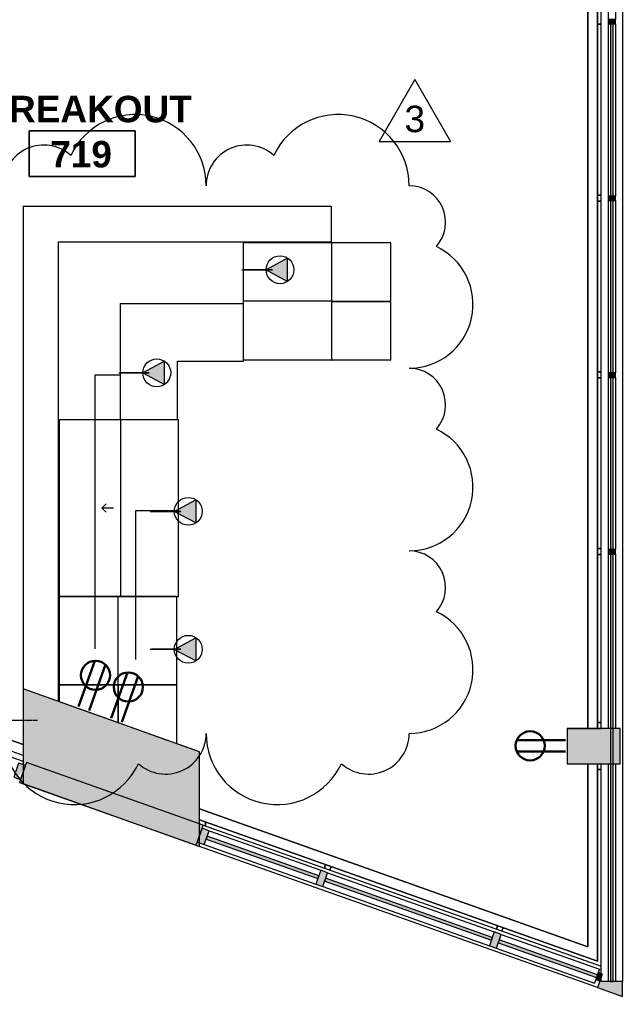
# Model space of a CAD drawing. Header units: inches. Extents: x -2349 to 1043, y -456 to 2193.
# Drawn here: x 800.8 to 1005.7, y -456 to -124.3 of the extents above; entities that cross this region are included whole.
import ezdxf

# ---------------------------------------------------------------- set-up
doc = ezdxf.new("R2010")
doc.units = ezdxf.units.IN
doc.header["$MEASUREMENT"] = 0
for name, pattern in [('Dash', [0.25, 0.125, -0.125]), ('Grid Line 1_2_', [0.875, 0.5, -0.125, 0.125, -0.125]), ('Hidden 1_8_', [0.1875, 0.125, -0.0625])]:
    doc.linetypes.add(name, pattern=pattern)
for name, color, linetype, lineweight in [('5033_00_7th-9th Floors_Updated_dwg', 8, 'Continuous', 9), ('A-ANNO-NOTE', 131, 'Continuous', 30), ('A-AREA-IDEN', 2, 'Continuous', 9), ('A-COLS', 52, 'Continuous', 13), ('A-DETL-HDLN', 90, 'Dash', 9), ('A-GLAZ-CURT', 52, 'Continuous', 13), ('A-GLAZ-CWMG', 51, 'Continuous', 13), ('A-Glaz-Exst', 7, 'Continuous', 9), ('A-Shell', 7, 'Continuous', 9), ('A-WALL-PATT', 111, 'Continuous', 13), ('COLUMN', 7, 'Continuous', 9), ('G-ANNO-REVC', 71, 'Continuous', 9), ('G-ANNO-REVC-IDEN', 71, 'Continuous', 9), ('I-FURN', 30, 'Continuous', 9), ('I-WALL', 2, 'Continuous', 13), ('Q-CASE', 31, 'Continuous', 9), ('S-GRID', 1, 'Continuous', 9)]:
    doc.layers.add(name, color=color, linetype=linetype, lineweight=lineweight)
doc.styles.add('Arial', font='arial.ttf', dxfattribs={"height": 9})
doc.styles.add('Swis721 Lt BT_B', font='', dxfattribs={"height": 9})
doc.styles.get('Swis721 Lt BT_B').set_extended_font_data('Swis721 Lt BT', bold=True)

# ---------------------------------------------------------------- blocks, each defined once
blk = doc.blocks.new('5033_00_7th-9th Floors_Updated_dwg_column casing-V26-7TH FLOOR POWER _ SIGNAL')
at = {"layer": 'COLUMN'}
for p, q in [((-1416.19, -226.17), (-1445.08, -215.87)), ((-1397.06, -232.99), (-1404.77, -230.24))]:
    blk.add_line(p, q, dxfattribs=at)
blk = doc.blocks.new('5033_00_7th-9th Floors_Updated_dwg-8585573-7TH FLOOR POWER _ SIGNAL')
at = {"layer": 'COLUMN'}
blk.add_hatch(color=256, dxfattribs=at).paths.add_polyline_path([(862, -553), (862, -552.99), (862, -552.99)], flags=0)
at = {"layer": 'A-Glaz-Exst'}
for p, q in [((997.2, -545), (997.2, -65.02)), ((997.2, -65.02), (997.2, -545)), ((997.2, -305.94), (998.45, -305.94)), ((998.45, -305.94), (997.2, -305.94)), ((997.2, -363.94), (998.45, -363.94)), ((998.45, -363.94), (997.2, -363.94)), ((997.2, -365.94), (998.45, -365.94)), ((998.45, -365.94), (997.2, -365.94)), ((997.2, -423.94), (998.45, -423.94)), ((998.45, -423.94), (997.2, -423.94)), ((997.2, -425.94), (998.45, -425.94)), ((998.45, -425.94), (997.2, -425.94)), ((801.98, -554.19), (514.07, -452.16)), ((997.2, -483.94), (998.45, -483.94)), ((998.45, -483.94), (997.2, -483.94)), ((997.2, -485.94), (998.45, -485.94)), ((998.45, -485.94), (997.2, -485.94)), ((997.2, -543), (998.45, -543)), ((998.45, -543), (997.2, -543)), ((997.2, -624.01), (997.2, -557.02)), ((864, -576.8), (864, -578.12)), ((864, -578.12), (864, -576.8)), ((904.82, -591.27), (904.4, -592.44)), ((904.4, -592.44), (904.82, -591.27)), ((906.71, -591.93), (906.29, -593.11)), ((906.29, -593.11), (906.71, -591.93)), ((963.26, -611.98), (962.84, -613.16)), ((962.84, -613.16), (963.26, -611.98)), ((965.14, -612.65), (964.73, -613.83)), ((964.73, -613.83), (965.14, -612.65))]:
    blk.add_line(p, q, dxfattribs=at)
at = {"layer": 'A-Glaz-Exst', "flags": 128}
for points in [[(801.98, -550.48), (514.11, -449.02)], [(998.45, -559), (997.2, -559)]]:
    blk.add_lwpolyline(points, close=True, dxfattribs=at)
blk.add_lwpolyline([(997.2, -557.02), (997.2, -624.01), (862, -576.09), (997.2, -624.01)], dxfattribs=at)
at = {"layer": 'A-Shell'}
for p, q in [((993.95, -545.02), (993.95, -65.02)), ((993.95, -65.02), (993.95, -545.02)), ((514.11, -449.02), (801.98, -550.48))]:
    blk.add_line(p, q, dxfattribs=at)
at = {"layer": 'A-Shell', "flags": 128}
for points in [[(862, -572.38), (993.95, -619.15), (993.95, -557.02)], [(993.95, -557.02), (993.95, -619.15), (862, -572.38)]]:
    blk.add_lwpolyline(points, dxfattribs=at)
at = {"layer": 'COLUMN'}
for p, q in [((986.95, -545), (998.45, -545)), ((998.45, -545), (986.95, -545))]:
    blk.add_line(p, q, dxfattribs=at)
blk.add_blockref('5033_00_7th-9th Floors_Updated_dwg_column casing-V26-7TH FLOOR POWER _ SIGNAL', (2259.06, -319.99))
blk.add_blockref('5033_00_7th-9th Floors_Updated_dwg_column casing-V26-7TH FLOOR POWER _ SIGNAL', (2259.06, -319.99))
blk = doc.blocks.new('Columns 1 - Columns 1-7118049-7TH FLOOR POWER _ SIGNAL')
at = {"layer": 'A-COLS', "lineweight": 9}
h = blk.add_hatch(color=7, dxfattribs=at)
h.paths.add_polyline_path([(862, -405.11), (861.98, -372.97), (801.98, -351.58), (801.98, -383.71), (861.95, -405.09)], flags=0)
h.paths.add_polyline_path([(994.48, -377), (1004.95, -376.98), (1004.95, -365), (986.95, -365), (986.95, -377), (993.97, -377)], flags=0)
h.paths.add_polyline_path([(514, -281.76), (514, -249.63), (453.98, -228.24), (453.98, -260.37), (513.95, -281.74)], flags=0)
h.paths.add_polyline_path([(166, -158.41), (166, -126.28), (105.98, -104.89), (105.98, -137.02), (165.95, -158.39)], flags=0)
h.paths.add_polyline_path([(-182, -35.06), (-182, -2.93), (-242.02, 18.46), (-242.02, -13.67), (-182.05, -35.04)], flags=0)
h.paths.add_polyline_path([(-1982.09, 88.27), (-1922.03, 109.69), (-1922.03, 140.32), (-1982.09, 118.92), (-1982.06, 97), (-1976.88, 98.83), (-1974.21, 91.29), (-1982.09, 88.5), (-1982.09, 88.41)], flags=0)
h.paths.add_polyline_path([(-530, 88.28), (-530, 120.42), (-590.02, 141.81), (-590.02, 109.68), (-530.05, 88.3)], flags=0)
h.paths.add_polyline_path([(843.95, 109), (843.91, 133), (819.95, 133), (819.95, 109), (840.1, 109)], flags=0)
h.paths.add_polyline_path([(1000.37, 115), (1004.95, 115.02), (1004.95, 127), (986.95, 127), (986.95, 115), (998.45, 115)], flags=0)
h.paths.add_polyline_path([(-1634.06, 211.7), (-1574.03, 233.05), (-1574.03, 264.36), (-1634.06, 242.96), (-1634.06, 211.72)], flags=0)
h.paths.add_polyline_path([(-878.47, 211.8), (-878.47, 243.93), (-938.5, 265.32), (-938.5, 233.19), (-878.52, 211.82)], flags=0)
h.paths.add_polyline_path([(495.95, 232), (495.95, 256), (472.03, 256), (472.03, 232), (492.75, 232)], flags=0)
h.paths.add_polyline_path([(-1286.05, 334.98), (-1268.05, 341.39), (-1268.05, 345.6), (-1256.05, 349.87), (-1244.05, 345.6), (-1244.05, 341.38), (-1226.05, 335.02), (-1226.06, 367), (-1256.05, 377.69), (-1286.05, 367), (-1286.05, 334.99)], flags=0)
h.paths.add_polyline_path([(-2021.16, 351.64), (-2013.01, 374.21), (-2035.58, 382.36), (-2043.73, 359.79), (-2041.62, 359.02)], flags=0)
h.paths.add_polyline_path([(-207.74, 478), (-200.03, 478), (-200.03, 502), (-219.79, 502), (-224.03, 490.27), (-224.03, 478), (-208.32, 478)], flags=0)
h.paths.add_polyline_path([(-224.03, 501.32), (-223.78, 502), (-224.03, 502)], flags=0)
h.paths.add_polyline_path([(-549.3, 601), (-548.03, 601), (-548.03, 625), (-569.15, 625), (-572.03, 617.05), (-572.03, 601), (-556.09, 601)], flags=0)
h.paths.add_polyline_path([(496.2, 601), (496.2, 625), (472.2, 625), (472.2, 601), (492.75, 601)], flags=0)
h.paths.add_polyline_path([(831.97, 601.06), (843.95, 601.08), (843.91, 625.06), (819.95, 625.06), (819.95, 601.06), (831.95, 601.06)], flags=0)
h.paths.add_polyline_path([(999.15, 607.06), (1004.95, 607.08), (1004.95, 619.06), (986.95, 619.06), (986.95, 607.06), (998.45, 607.06)], flags=0)
h.paths.add_polyline_path([(-1887.92, 720.64), (-1879.77, 743.21), (-1902.34, 751.36), (-1910.49, 728.79), (-1899.81, 724.93)], flags=0)
h.paths.add_polyline_path([(-910.74, 724), (-896.03, 724), (-896.03, 748), (-920.67, 748), (-920.67, 724), (-911.68, 724)], flags=0)
h.paths.add_polyline_path([(-1616.03, 724), (-1592.03, 724), (-1592.03, 748), (-1616.03, 748), (-1616.03, 731.5)], flags=0)
h.paths.add_polyline_path([(-1843.5, 843.64), (-1835.35, 866.21), (-1857.93, 874.36), (-1866.08, 851.79), (-1845.61, 844.39)], flags=0)
h.paths.add_polyline_path([(492.75, 847), (496.2, 847), (496.2, 871), (472.2, 871), (472.2, 847), (479.89, 847)], flags=0)
h.paths.add_polyline_path([(-1574.05, 847), (-1574.06, 871), (-1616.19, 871), (-1616.19, 847), (-1576.33, 847)], flags=0)
h.paths.add_polyline_path([(-1268.03, 847.03), (-1243.86, 847.03), (-1243.86, 871), (-1268.03, 871), (-1268.03, 863.81)], flags=0)
h.paths.add_polyline_path([(843.95, 1093), (843.91, 1117), (819.95, 1117), (819.95, 1093), (840.1, 1093)], flags=0)
h.paths.add_polyline_path([(482.08, 1093), (495.95, 1093), (495.95, 1117), (471.83, 1117), (471.83, 1093), (481.27, 1093)], flags=0)
h.paths.add_polyline_path([(-1259.55, 1093.21), (-1244.3, 1093.21), (-1244.3, 1117.25), (-1268.29, 1117.25), (-1268.29, 1093.21), (-1268.07, 1093.21)], flags=0)
h.paths.add_polyline_path([(-1607.55, 1093.21), (-1592.35, 1093.21), (-1592.35, 1117.25), (-1616.3, 1117.25), (-1616.3, 1093.21), (-1616.07, 1093.21)], flags=0)
h.paths.add_polyline_path([(993.95, 1099), (1004.95, 1099.02), (1004.95, 1111), (986.95, 1111), (986.95, 1099), (993.94, 1099)], flags=0)
h.paths.add_polyline_path([(-1594.42, 1339.25), (-1592.3, 1339.25), (-1592.3, 1363.25), (-1616.3, 1363.25), (-1616.3, 1339.25), (-1600.55, 1339.25)], flags=0)
h.paths.add_polyline_path([(-1268.3, 1339.25), (-1244.3, 1339.25), (-1244.3, 1363.25), (-1268.3, 1363.25), (-1268.3, 1343.02)], flags=0)
h.paths.add_polyline_path([(471.95, 1462.86), (495.95, 1462.86), (495.95, 1486.86), (471.95, 1486.86)], flags=0)
h.paths.add_polyline_path([(801.95, 1567), (861.95, 1588.4), (861.95, 1619.14), (850.07, 1619.14), (850, 1619.04), (849.95, 1619.16), (849.95, 1622.86), (801.95, 1605.75), (801.95, 1567.02)], flags=0)
h.paths.add_polyline_path([(-1592.05, 1585.02), (-1592.05, 1609.02), (-1616.05, 1609.02), (-1616.05, 1585.02)], flags=0)
h.paths.add_polyline_path([(-1244.3, 1585.27), (-1244.3, 1609.27), (-1268.3, 1609.27), (-1268.3, 1585.27)], flags=0)
h.paths.add_polyline_path([(-1678.05, 1731.02), (-1654.55, 1731.02), (-1654.55, 1776.02), (-1678.05, 1776.02), (-1678.05, 1772.52), (-1658.05, 1772.52), (-1658.05, 1734.52), (-1678.05, 1734.52)], flags=0)
h.paths.add_polyline_path([(-921.05, 1827.02), (-895.05, 1827.02), (-895.05, 1853.02), (-921.05, 1853.02), (-921.05, 1827.76)], flags=0)
h.paths.add_polyline_path([(496.95, 1827.02), (496.95, 1853.02), (470.95, 1853.02), (470.95, 1827.02), (492.75, 1827.02)], flags=0)
h.paths.add_polyline_path([(148.95, 1827.02), (148.95, 1853.02), (122.95, 1853.02), (122.95, 1827.02), (145.4, 1827.02)], flags=0)
h.paths.add_polyline_path([(-559.8, 1827.02), (-547.04, 1827.02), (-547.04, 1853.02), (-573.04, 1853.02), (-573.04, 1827.02), (-560.05, 1827.02)], flags=0)
h.paths.add_polyline_path([(-214.73, 1827.04), (-199.03, 1827.04), (-199.03, 1853.03), (-225.05, 1853.03), (-225.05, 1827.04), (-214.81, 1827.04)], flags=0)
h.paths.add_polyline_path([(-1604.86, 1828.27), (-1592.3, 1828.27), (-1592.3, 1852.27), (-1600.05, 1852.27), (-1600.05, 2104.82), (-1574.05, 2104.82), (-1574.05, 2138.82), (-1608.05, 2138.82), (-1608.05, 1852.27), (-1616.3, 1852.27), (-1616.3, 1828.27), (-1605.11, 1828.27)], flags=0)
h.paths.add_polyline_path([(-1246.45, 1828.27), (-1244.3, 1828.27), (-1244.3, 1852.27), (-1268.3, 1852.27), (-1268.3, 1828.27), (-1252.55, 1828.27)], flags=0)
h.paths.add_polyline_path([(-1629.95, 1836.02), (-1620.8, 1836.02), (-1620.8, 1844.02), (-1678.05, 1844.02), (-1678.05, 1836.02)], flags=0)
h.paths.add_polyline_path([(861.95, 2100.07), (861.95, 2138.82), (801.95, 2138.82), (801.95, 2110.02), (831.95, 2110.02), (831.95, 2100.07), (853.95, 2100.07)], flags=0)
h.paths.add_polyline_path([(-878.05, 2104.79), (-878.05, 2138.82), (-938.13, 2138.82), (-938.13, 2104.79)], flags=0)
h.paths.add_polyline_path([(-1225.94, 2104.81), (-1225.94, 2138.82), (-1286.03, 2138.82), (-1286.03, 2104.81)], flags=0)
h.paths.add_polyline_path([(165.96, 2104.82), (165.96, 2138.82), (105.95, 2138.82), (105.95, 2104.82)], flags=0)
h.paths.add_polyline_path([(454.05, 2104.82), (513.95, 2104.82), (513.95, 2138.82), (454.05, 2138.82)], flags=0)
h.paths.add_polyline_path([(-590.05, 2104.82), (-530.05, 2104.82), (-530.05, 2138.82), (-590.05, 2138.82)], flags=0)
h.paths.add_polyline_path([(-181.82, 2104.82), (-181.82, 2138.82), (-242.05, 2138.82), (-242.05, 2104.82), (-189.08, 2104.82)], flags=0)
at = {"layer": 'A-COLS', "color": 8, "lineweight": 20}
for p, q in [((862, -372.98), (801.98, -351.58)), ((801.98, -351.58), (801.98, -383.71)), ((1004.95, -365), (986.95, -365)), ((986.95, -365), (986.95, -377)), ((1004.95, -377), (1004.95, -365)), ((862, -405.11), (862, -372.98)), ((986.95, -377), (1004.95, -377)), ((801.98, -383.71), (862, -405.11))]:
    blk.add_line(p, q, dxfattribs=at)
blk = doc.blocks.new('System Panel - Glazed-7824387-7TH FLOOR POWER _ SIGNAL')
at = {"layer": 'A-GLAZ-CURT', "lineweight": 9}
h = blk.add_hatch(color=7, dxfattribs=at)
h.paths.add_polyline_path([(-72.56, -0.5), (1.35, -0.5), (1.35, 0.5), (-72.56, 0.5)], flags=0)
h.paths.add_polyline_path([(13.35, 0.5), (13.37, -0.5), (72.56, -0.5), (72.56, 0.5), (13.37, 0.5)], flags=0)
at = {"layer": 'A-GLAZ-CURT', "color": 8, "lineweight": 20}
for p, q in [((72.56, 0.5), (-72.56, 0.5)), ((-72.56, 0.5), (-72.56, -0.5)), ((72.56, -0.5), (72.56, 0.5)), ((-72.56, -0.5), (72.56, -0.5))]:
    blk.add_line(p, q, dxfattribs=at)
blk = doc.blocks.new('System Panel - Glazed-7824389-7TH FLOOR POWER _ SIGNAL')
at = {"layer": 'A-GLAZ-CURT', "lineweight": 9}
blk.add_hatch(color=7, dxfattribs=at).paths.add_polyline_path([(-29.25, -0.5), (29.25, -0.5), (29.25, 0.5), (-29.25, 0.5)], flags=0)
at = {"layer": 'A-GLAZ-CURT', "color": 8, "lineweight": 20}
for p, q in [((29.25, 0.5), (-29.25, 0.5)), ((-29.25, 0.5), (-29.25, -0.5)), ((29.25, -0.5), (29.25, 0.5)), ((-29.25, -0.5), (29.25, -0.5))]:
    blk.add_line(p, q, dxfattribs=at)
blk = doc.blocks.new('Rectangular Mullion - 1_5_ x 2_5_ rectangular SS-7796962-7TH FLOOR POWER _ SIGNAL')
at = {"layer": 'A-GLAZ-CWMG', "lineweight": 9}
for p, q in [((1000.83, -245.79), (1000.83, -304.29)), ((1003.33, -245.79), (1003.33, -304.29))]:
    blk.add_line(p, q, dxfattribs=at)
blk = doc.blocks.new('Rectangular Mullion - 1_5_ x 2_5_ rectangular SS-7796928-7TH FLOOR POWER _ SIGNAL')
at = {"layer": 'A-GLAZ-CWMG', "lineweight": 9}
for p, q in [((1000.83, -63.79), (1000.83, -124.29)), ((1003.33, -63.79), (1003.33, -124.29))]:
    blk.add_line(p, q, dxfattribs=at)
blk = doc.blocks.new('Rectangular Mullion - 1_5_ x 2_5_ rectangular SS-7824381-7TH FLOOR POWER _ SIGNAL')
at = {"layer": 'A-GLAZ-CWMG', "lineweight": 9}
for p, q in [((1000.83, -305.79), (1000.83, -365)), ((1003.33, -305.79), (1003.33, -365)), ((1000.83, -377), (1000.83, -450.91)), ((1003.33, -377), (1003.33, -450.91))]:
    blk.add_line(p, q, dxfattribs=at)
blk = doc.blocks.new('Rectangular Mullion - 1_5_ x 2_5_ rectangular SS-7796925-7TH FLOOR POWER _ SIGNAL')
at = {"layer": 'A-GLAZ-CWMG', "lineweight": 9}
blk.add_hatch(color=7, dxfattribs=at).paths.add_polyline_path([(-0.75, 0.5), (-0.75, 1.25), (0.75, 1.25), (0.75, -1.25), (-0.75, -1.25), (-0.75, -0.5)], flags=0)
at = {"layer": 'A-GLAZ-CWMG', "color": 8, "lineweight": 20}
for p, q in [((-0.75, 1.25), (0.75, 1.25)), ((-0.75, -1.25), (-0.75, 1.25)), ((0.75, 1.25), (0.75, -1.25)), ((0.75, -1.25), (-0.75, -1.25))]:
    blk.add_line(p, q, dxfattribs=at)
blk = doc.blocks.new('System Panel - Glazed-7824395-7TH FLOOR POWER _ SIGNAL')
at = {"layer": 'A-GLAZ-CURT', "lineweight": 9}
blk.add_hatch(color=7, dxfattribs=at).paths.add_polyline_path([(-17.7, 0.5), (-17.7, -0.5), (17.7, -0.5), (17.7, 0.5), (-6.26, 0.5)], flags=0)
at = {"layer": 'A-GLAZ-CURT', "color": 8, "lineweight": 20}
for p, q in [((17.7, 0.5), (-17.7, 0.5)), ((-17.7, 0.5), (-17.7, -0.5)), ((17.7, -0.5), (17.7, 0.5)), ((-17.7, -0.5), (17.7, -0.5))]:
    blk.add_line(p, q, dxfattribs=at)
blk = doc.blocks.new('System Panel - Glazed-7506863-7TH FLOOR POWER _ SIGNAL')
at = {"layer": 'A-GLAZ-CURT', "lineweight": 9}
blk.add_hatch(color=7, dxfattribs=at).paths.add_polyline_path([(-20.13, 0.5), (-20.13, -0.5), (20.12, -0.5), (20.12, 0.5), (12.55, 0.5)], flags=0)
at = {"layer": 'A-GLAZ-CURT', "color": 8, "lineweight": 20}
for p, q in [((20.12, 0.5), (-20.13, 0.5)), ((-20.13, 0.5), (-20.13, -0.5)), ((20.12, -0.5), (20.12, 0.5)), ((-20.13, -0.5), (20.12, -0.5))]:
    blk.add_line(p, q, dxfattribs=at)
blk = doc.blocks.new('System Panel - Glazed-7506859-7TH FLOOR POWER _ SIGNAL')
at = {"layer": 'A-GLAZ-CURT', "lineweight": 9}
blk.add_hatch(color=7, dxfattribs=at).paths.add_polyline_path([(-30.05, 0.5), (-30.05, -0.5), (30.05, -0.5), (30.05, 0.5), (-10.83, 0.5)], flags=0)
at = {"layer": 'A-GLAZ-CURT', "color": 8, "lineweight": 20}
for p, q in [((30.05, 0.5), (-30.05, 0.5)), ((-30.05, 0.5), (-30.05, -0.5)), ((30.05, -0.5), (30.05, 0.5)), ((-30.05, -0.5), (30.05, -0.5))]:
    blk.add_line(p, q, dxfattribs=at)
blk = doc.blocks.new('Rectangular Mullion - 2_5_ x 5_ rectangular-7504802-7TH FLOOR POWER _ SIGNAL')
at = {"layer": 'A-GLAZ-CWMG', "lineweight": 9}
blk.add_hatch(color=7, dxfattribs=at).paths.add_polyline_path([(0, 2.5), (-2.5, 2.5), (-2.5, -2.5), (-1.39, -2.5), (0, 1.41)], flags=0)
at = {"layer": 'A-GLAZ-CWMG', "color": 8, "lineweight": 20}
for p, q in [((0, 2.5), (-2.5, 2.5)), ((-2.5, 2.5), (-2.5, -2.5)), ((0, -2.5), (0, 2.5)), ((-2.5, -2.5), (0, -2.5))]:
    blk.add_line(p, q, dxfattribs=at)
blk = doc.blocks.new('Rectangular Mullion - 2_5_ x 5_ rectangular-7344731-7TH FLOOR POWER _ SIGNAL')
at = {"layer": 'A-GLAZ-CWMG', "lineweight": 9}
blk.add_hatch(color=7, dxfattribs=at).paths.add_polyline_path([(-1.25, 0.5), (-1.25, 2.5), (1.25, 2.5), (1.25, -2.5), (-1.25, -2.5), (-1.25, -0.5)], flags=0)
at = {"layer": 'A-GLAZ-CWMG', "color": 8, "lineweight": 20}
for p, q in [((-1.25, 2.5), (1.25, 2.5)), ((-1.25, -2.5), (-1.25, 2.5)), ((1.25, 2.5), (1.25, -2.5)), ((1.25, -2.5), (-1.25, -2.5))]:
    blk.add_line(p, q, dxfattribs=at)
blk = doc.blocks.new('Rectangular Mullion - 1_5_ x 2_5_ rectangular SS-7796939-7TH FLOOR POWER _ SIGNAL')
at = {"layer": 'A-GLAZ-CWMG', "lineweight": 9}
blk.add_hatch(color=7, dxfattribs=at).paths.add_polyline_path([(0, -1.25), (0, 1.25), (-1.5, 1.25), (-1.5, -1.25), (-0.17, -1.25)], flags=0)
at = {"layer": 'A-GLAZ-CWMG', "color": 8, "lineweight": 20}
for p, q in [((0, 1.25), (-1.5, 1.25)), ((-1.5, 1.25), (-1.5, -1.25)), ((0, -1.25), (0, 1.25)), ((-1.5, -1.25), (0, -1.25))]:
    blk.add_line(p, q, dxfattribs=at)
blk = doc.blocks.new('Rectangular Mullion - 2_5_ x 5_ rectangular-7506854-7TH FLOOR POWER _ SIGNAL')
at = {"layer": 'A-GLAZ-CWMG', "lineweight": 9}
for p, q in [((905.49, -414.01), (962.15, -434.09)), ((903.82, -418.72), (960.48, -438.81))]:
    blk.add_line(p, q, dxfattribs=at)
blk = doc.blocks.new('Rectangular Mullion - 2_5_ x 5_ rectangular-7506862-7TH FLOOR POWER _ SIGNAL')
at = {"layer": 'A-GLAZ-CWMG', "lineweight": 9}
for p, q in [((865.2, -399.73), (903.14, -413.18)), ((863.53, -404.44), (901.47, -417.89))]:
    blk.add_line(p, q, dxfattribs=at)
blk = doc.blocks.new('Rectangular Mullion - 2_5_ x 5_ rectangular-7824394-7TH FLOOR POWER _ SIGNAL')
at = {"layer": 'A-GLAZ-CWMG', "lineweight": 9}
for p, q in [((964.5, -434.93), (997.88, -446.76)), ((962.83, -439.64), (996.21, -451.47)), ((997.88, -446.76), (997.46, -447.94)), ((996.62, -450.29), (996.21, -451.47))]:
    blk.add_line(p, q, dxfattribs=at)
blk = doc.blocks.new('Rectangular Mullion - 2_5_ x 5_ rectangular-7504807-7TH FLOOR POWER _ SIGNAL')
at = {"layer": 'A-GLAZ-CWMG', "lineweight": 9}
blk.add_hatch(color=7, dxfattribs=at).paths.add_polyline_path([(-2.5, 2.5), (-0.38, 2.5), (0, 1.41), (0, -2.5), (-2.5, -2.5), (-2.5, 0.5)], flags=0)
at = {"layer": 'A-GLAZ-CWMG', "color": 8, "lineweight": 20}
for p, q in [((-2.5, 2.5), (0, 2.5)), ((-2.5, -2.5), (-2.5, 2.5)), ((0, 2.5), (0, -2.5)), ((0, -2.5), (-2.5, -2.5))]:
    blk.add_line(p, q, dxfattribs=at)
blk = doc.blocks.new('8065_01_Fiscal Note_ 7th Floor - 8065_01_Fiscal Note_ 7th Floor-9386032-7TH FLOOR POWER _ SIGNAL')
at = {"layer": 'Q-CASE'}
for p, q in [((-38.76, 31.19), (-59.76, 31.19)), ((-38.76, -10.69), (-38.76, 31.19)), ((-19.26, 31.19), (-19.64, 31.19)), ((-19.26, 8.81), (-19.26, 31.19)), ((0.66, 8.81), (-19.26, 8.81)), ((110.72, 8.63), (90.75, 8.63)), ((90.75, 8.63), (90.75, -11.39)), ((103.54, -11.39), (109.54, 5.34)), ((-38.76, -10.69), (0.74, -10.69)), ((0.74, -10.69), (0.74, -31.69)), ((90.75, -11.39), (103.54, -11.39)), ((103.54, -11.39), (90.75, -11.39)), ((90.75, -11.39), (90.75, -31.4)), ((96.36, -31.4), (103.54, -11.39)), ((90.75, -31.4), (96.36, -31.4))]:
    blk.add_line(p, q, dxfattribs=at)
blk = doc.blocks.new('Knoll_Rockwell_Steps_Covered - TwoStep 60W 40D 31H-9282760-7TH FLOOR POWER _ SIGNAL')
at = {"layer": 'I-FURN'}
for p, q in [((60, 0), (0, 0)), ((0, 0), (0, -40.5)), ((60, -40.5), (60, 0)), ((30, -14.5), (28.59, -15.91)), ((30, -14.5), (31.41, -15.91)), ((30, -18.5), (30, -14.5)), ((0, -21), (60, -21)), ((0, -40.5), (60, -40.5))]:
    blk.add_line(p, q, dxfattribs=at)
blk = doc.blocks.new('Knoll_Rockwell_Steps_Wood - TwoStep 30W 40D 31H-9355393-7TH FLOOR POWER _ SIGNAL')
at = {"layer": 'I-FURN'}
for p, q in [((29.9, 0), (0.1, 0)), ((0, -0.1), (0, -39.9)), ((30, -39.9), (30, -0.1)), ((0, -20), (30, -20)), ((0.1, -40), (29.9, -40))]:
    blk.add_line(p, q, dxfattribs=at)
for centre, start, end in [((29.9, -0.1), 0, 90), ((0.1, -0.1), 90, 180), ((0.1, -39.9), 180, 270), ((29.9, -39.9), 270, 360)]:
    blk.add_arc(centre, 0.1, start, end, dxfattribs=at)
blk = doc.blocks.new('Knoll_Rockwell_Steps_Wood - OneStep 20W 20D 16H-9355403-7TH FLOOR POWER _ SIGNAL')
at = {"layer": 'I-FURN'}
for p, q in [((0.1, 20), (19.9, 20)), ((0, 0.1), (0, 19.9)), ((20, 19.9), (20, 0.1)), ((19.9, 0), (0.1, 0))]:
    blk.add_line(p, q, dxfattribs=at)
for centre, start, end in [((0.1, 19.9), 90, 180), ((19.9, 19.9), 0, 90), ((0.1, 0.1), 180, 270), ((19.9, 0.1), 270, 0)]:
    blk.add_arc(centre, 0.1, start, end, dxfattribs=at)
blk = doc.blocks.new('Knoll_Rockwell_Steps_Wood - TwoStep 30W 40D 31H-9355413-7TH FLOOR POWER _ SIGNAL')
at = {"layer": 'I-FURN'}
for p, q in [((0, 0.1), (0, 39.9)), ((0.1, 40), (29.9, 40)), ((30, 39.9), (30, 20.78)), ((0, 20), (30, 20)), ((29.9, 0), (0.1, 0))]:
    blk.add_line(p, q, dxfattribs=at)
for centre, start, end in [((0.1, 39.9), 90, 180), ((29.9, 39.9), 0, 90), ((0.1, 0.1), 180, 270), ((29.9, 0.1), 270, 0)]:
    blk.add_arc(centre, 0.1, start, end, dxfattribs=at)
blk = doc.blocks.new('Casework 1 - Casework 1-9741279-7TH FLOOR POWER _ SIGNAL')
at = {"layer": 'Q-CASE'}
for p, q in [((906.8, -187.75), (801.98, -187.75)), ((801.98, -187.75), (801.98, -351.58)), ((906.8, -199.75), (906.8, -187.75)), ((813.98, -355.86), (813.98, -199.75)), ((813.98, -199.75), (906.8, -199.75))]:
    blk.add_line(p, q, dxfattribs=at)
blk = doc.blocks.new('Room Tag - Room Name and Number-3379422-7TH FLOOR POWER _ SIGNAL')
at = {"layer": 'A-AREA-IDEN'}
for p, q in [((-0.1881, -0.1636), (-0.1881, -0.0018)), ((-0.1881, -0.0018), (0.1869, -0.0018)), ((0.1869, -0.0018), (-0.1881, -0.0018)), ((-0.1881, -0.0018), (-0.1881, -0.1636)), ((0.1869, -0.0018), (0.1869, -0.1636)), ((0.1869, -0.1636), (0.1869, -0.0018)), ((0.1869, -0.1636), (-0.1881, -0.1636)), ((-0.1881, -0.1636), (0.1869, -0.1636))]:
    blk.add_line(p, q, dxfattribs=at)
blk = doc.blocks.new('Family - ___-9742208-7TH FLOOR POWER _ SIGNAL')
at = {"layer": 'G-ANNO-REVC'}
for centre, radius, start, end in [((840.05, -180.71), 24.15, 0, 154.7912), ((909.05, -180.71), 24.15, 0, 154.7912), ((809, -180.71), 13.8, 48.1897, 180), ((878, -180.71), 13.8, 48.1897, 180), ((795.2, -202.41), 21.7, 90, 244.7912), ((933.2, -193.11), 12.4, 318.1897, 90), ((933.2, -221.01), 21.7, 270, 64.7912), ((795.2, -230.31), 12.4, 138.1897, 270), ((795.2, -264.41), 21.7, 90, 244.7912), ((933.2, -255.11), 12.4, 318.1897, 90), ((933.2, -283.01), 21.7, 270, 64.7912), ((795.2, -292.31), 12.4, 138.1897, 270), ((795.2, -326.41), 21.7, 90, 244.7912), ((933.2, -317.11), 12.4, 318.1897, 90), ((933.2, -345.01), 21.7, 270, 64.7912), ((795.2, -354.31), 12.4, 138.1897, 270), ((819.35, -366.71), 24.15, 180, 334.7912), ((850.4, -366.71), 13.8, 228.1897, 0), ((888.35, -366.71), 24.15, 180, 334.7912), ((919.4, -366.71), 13.8, 228.1897, 0)]:
    blk.add_arc(centre, radius, start, end, dxfattribs=at)
blk = doc.blocks.new('Revision Tag - Revision Tag-133968-7TH FLOOR POWER _ SIGNAL')
at = {"layer": 'G-ANNO-REVC-IDEN'}
for p, q in [((0, 0.1384), (-0.1263, -0.0804)), ((0, 0.1384), (0.1263, -0.0804)), ((-0.1263, -0.0804), (0.1263, -0.0804))]:
    blk.add_line(p, q, dxfattribs=at)

msp = doc.modelspace()

# ---------------------------------------------------------------- hatches: boundary and pattern name
at = {"layer": 'A-ANNO-NOTE', "lineweight": 9}
for points in [[(891.88, -213.21), (891.88, -205.31), (884.56, -209.26)], [(850.01, -248.21), (850.01, -240.31), (842.69, -244.26)], [(860.69, -295.24), (853.37, -291.29), (860.69, -287.35)], [(860.69, -342.09), (853.37, -338.15), (860.69, -334.2)]]:
    msp.add_hatch(color=256, dxfattribs=at).paths.add_polyline_path(points, flags=0)
at = {"layer": 'A-WALL-PATT', "lineweight": 9}
h = msp.add_hatch(color=7, dxfattribs=at)
h.paths.add_polyline_path([(1005.7, -456.02), (1005.7, -450.91), (998.45, -450.91), (998.45, -453.45)], flags=0)
h.paths.add_polyline_path([(1002.58, 1677.05), (1005.7, 1677.05), (1005.7, 1682.19), (998.45, 1679.6), (998.45, 1677.05), (1000.59, 1677.05), (1001.91, 1677.52), (1002.08, 1677.05), (1002.25, 1677.05)], flags=0)
h = msp.add_hatch(color=7, dxfattribs=at)
h.paths.add_polyline_path([(998.45, -453.45), (998.45, -449.61), (997.25, -453.02)], flags=0)
h.paths.add_polyline_path([(852.47, -401.71), (801.98, -383.69), (801.98, -379.99), (800.77, -383.39), (844, -398.71)], flags=0)
h.paths.add_polyline_path([(862, -401.26), (863.22, -397.83), (862, -397.4), (862, -397.83)], flags=0)
h.paths.add_polyline_path([(504.53, -278.38), (453.98, -260.35), (453.98, -256.64), (452.77, -260.04), (496, -275.36)], flags=0)
h.paths.add_polyline_path([(514, -277.91), (515.22, -274.48), (514, -274.05), (514, -274.48)], flags=0)
h.paths.add_polyline_path([(156.62, -155.07), (105.98, -137), (105.98, -133.29), (104.77, -136.69), (154, -154.14)], flags=0)
h.paths.add_polyline_path([(166, -154.57), (167.22, -151.13), (166, -150.7), (166, -154.14)], flags=0)
h.paths.add_polyline_path([(-191.32, -31.74), (-242.02, -13.65), (-242.02, -9.94), (-243.23, -13.34), (-196.67, -29.84)], flags=0)
h.paths.add_polyline_path([(-182, -31.22), (-180.78, -27.78), (-182, -27.35), (-182, -27.78)], flags=0)
h.paths.add_polyline_path([(-539.25, 91.58), (-590.02, 109.7), (-590.02, 113.41), (-591.23, 110.01), (-547.34, 94.45)], flags=0)
h.paths.add_polyline_path([(-530, 92.13), (-528.78, 95.56), (-530, 95.99), (-530, 94.45)], flags=0)
h.paths.add_polyline_path([(-887.69, 215.09), (-938.5, 233.21), (-938.5, 236.92), (-939.7, 233.52), (-896.47, 218.2)], flags=0)
h.paths.add_polyline_path([(-878.47, 215.65), (-877.25, 219.08), (-878.47, 219.51), (-878.47, 218.75)], flags=0)
h.paths.add_polyline_path([(-1226.05, 338.84), (-1224.83, 342.28), (-1226.05, 342.71), (-1226.05, 341.21)], flags=0)

# ---------------------------------------------------------------- linework, layer by layer
at = {"layer": 'A-ANNO-NOTE', "lineweight": 9}
for p, q in [((891.88, -205.31), (884.56, -209.26)), ((891.88, -213.21), (891.88, -205.31)), ((876.38, -209.26), (886.76, -209.26)), ((886.76, -209.26), (876.85, -209.26)), ((886.76, -209.26), (881.57, -209.26)), ((884.56, -209.26), (891.88, -213.21)), ((850.01, -240.31), (842.69, -244.26)), ((850.01, -248.21), (850.01, -240.31)), ((834.51, -244.26), (844.88, -244.26)), ((844.88, -244.26), (834.98, -244.26)), ((844.88, -244.26), (839.7, -244.26)), ((842.69, -244.26), (850.01, -248.21)), ((853.37, -291.29), (860.69, -287.35)), ((860.69, -287.35), (860.69, -295.24)), ((845.2, -291.29), (855.57, -291.29)), ((855.57, -291.29), (845.66, -291.29)), ((855.57, -291.29), (850.39, -291.29)), ((860.69, -295.24), (853.37, -291.29)), ((853.37, -338.15), (860.69, -334.2)), ((860.69, -334.2), (860.69, -342.09)), ((845.2, -338.14), (855.57, -338.14)), ((855.57, -338.14), (845.66, -338.14)), ((855.57, -338.14), (850.39, -338.14)), ((860.69, -342.09), (853.37, -338.15))]:
    msp.add_line(p, q, dxfattribs=at)
at = {"layer": 'A-ANNO-NOTE'}
for p, q in [((820.78, -357.59), (826.33, -342.02)), ((820.78, -357.59), (826.33, -342.02)), ((824.39, -358.88), (829.94, -343.31)), ((831.93, -361.56), (837.48, -346)), ((831.93, -361.56), (837.48, -346)), ((835.54, -362.85), (841.09, -347.28)), ((986.3, -369), (969.77, -369)), ((986.3, -372.84), (969.77, -372.84)), ((986.3, -372.84), (969.77, -372.84))]:
    msp.add_line(p, q, dxfattribs=at)
at = {"layer": 'A-ANNO-NOTE', "lineweight": 9}
for centre in [(889.31, -209.26), (847.43, -244.26), (858.12, -291.29), (858.12, -338.14)]:
    msp.add_circle(centre, 4.73, dxfattribs=at)
at = {"layer": 'A-ANNO-NOTE'}
for centre in [(826.6, -346.97), (837.75, -350.94), (974.34, -370.92)]:
    msp.add_circle(centre, 4.95, dxfattribs=at)
at = {"layer": 'A-DETL-HDLN', "linetype": 'Hidden 1_8_'}
for p, q in [((826.43, -337.99), (826.43, -244.99)), ((826.43, -244.99), (834.98, -244.99)), ((840.34, -341.56), (840.34, -290.99)), ((840.34, -290.99), (854.84, -290.99))]:
    msp.add_line(p, q, dxfattribs=at)
at = {"layer": 'I-WALL', "lineweight": 9}
for p, q in [((1005.7, 1677.05), (1005.7, -450.91)), ((998.45, -365), (998.45, 115)), ((515.22, -274.48), (801.98, -376.12)), ((998.45, -448.29), (998.45, -377)), ((863.22, -397.83), (998.45, -445.76)), ((997.25, -453.02), (862, -405.09))]:
    msp.add_line(p, q, dxfattribs=at)
at = {"layer": 'I-WALL', "color": 8, "lineweight": 20}
for p, q in [((803.19, -376.55), (800.77, -383.39)), ((863.22, -397.83), (803.19, -376.55)), ((800.77, -383.39), (860.8, -404.66)), ((860.8, -404.66), (863.22, -397.83)), ((998.45, -449.61), (997.25, -453.02)), ((998.45, -450.91), (998.45, -449.61)), ((1005.7, -450.91), (998.45, -450.91)), ((1005.7, -456.02), (1005.7, -450.91)), ((997.25, -453.02), (1005.7, -456.02))]:
    msp.add_line(p, q, dxfattribs=at)
at = {"layer": 'S-GRID', "linetype": 'Grid Line 1_2_'}
msp.add_line((806.87, -362.28), (618.76, -362.28), dxfattribs=at)

# ---------------------------------------------------------------- block references
at = {"layer": '5033_00_7th-9th Floors_Updated_dwg', "color": 7}
msp.add_blockref('5033_00_7th-9th Floors_Updated_dwg-8585573-7TH FLOOR POWER _ SIGNAL', (0, 180.02), dxfattribs=at)
at = {"layer": 'A-AREA-IDEN', "xscale": 95.99999999999994, "yscale": 95.99999999999994, "zscale": 95.99999999999994}
msp.add_blockref('Room Tag - Room Name and Number-3379422-7TH FLOOR POWER _ SIGNAL', (822.11, -161.91), dxfattribs=at)
at = {"layer": 'A-COLS', "lineweight": 9}
msp.add_blockref('Columns 1 - Columns 1-7118049-7TH FLOOR POWER _ SIGNAL', (0, 0), dxfattribs=at)
at = {"layer": 'A-GLAZ-CURT', "lineweight": 9}
for name, p, rotation in [('System Panel - Glazed-7824389-7TH FLOOR POWER _ SIGNAL', (1002.08, -155.04), 89.99999999999991), ('System Panel - Glazed-7824389-7TH FLOOR POWER _ SIGNAL', (1002.08, -215.04), 89.99999999999991), ('System Panel - Glazed-7824389-7TH FLOOR POWER _ SIGNAL', (1002.08, -275.04), 89.99999999999991), ('System Panel - Glazed-7824387-7TH FLOOR POWER _ SIGNAL', (1002.08, -378.35), 89.99999999999991), ('System Panel - Glazed-7506863-7TH FLOOR POWER _ SIGNAL', (883.33, -408.81), 160.4832378255217), ('System Panel - Glazed-7506859-7TH FLOOR POWER _ SIGNAL', (932.98, -426.41), 160.4832378255217), ('System Panel - Glazed-7824395-7TH FLOOR POWER _ SIGNAL', (980.35, -443.2), 160.4832378255217)]:
    msp.add_blockref(name, p, dxfattribs=dict(at, rotation=rotation))
at = {"layer": 'A-GLAZ-CWMG', "lineweight": 9}
for name, p in [('Rectangular Mullion - 1_5_ x 2_5_ rectangular SS-7796928-7TH FLOOR POWER _ SIGNAL', (0, 0)), ('Rectangular Mullion - 1_5_ x 2_5_ rectangular SS-7796962-7TH FLOOR POWER _ SIGNAL', (0, 120)), ('Rectangular Mullion - 1_5_ x 2_5_ rectangular SS-7796962-7TH FLOOR POWER _ SIGNAL', (0, 60)), ('Rectangular Mullion - 1_5_ x 2_5_ rectangular SS-7796962-7TH FLOOR POWER _ SIGNAL', (0, 0)), ('Rectangular Mullion - 1_5_ x 2_5_ rectangular SS-7824381-7TH FLOOR POWER _ SIGNAL', (0, 0)), ('Rectangular Mullion - 2_5_ x 5_ rectangular-7506862-7TH FLOOR POWER _ SIGNAL', (0, 0)), ('Rectangular Mullion - 2_5_ x 5_ rectangular-7506854-7TH FLOOR POWER _ SIGNAL', (0, 0)), ('Rectangular Mullion - 2_5_ x 5_ rectangular-7824394-7TH FLOOR POWER _ SIGNAL', (0, 0))]:
    msp.add_blockref(name, p, dxfattribs=at)
at = {"layer": 'A-GLAZ-CWMG', "lineweight": 9, "extrusion": (0, 0, -1)}
for name, p, rotation in [('Rectangular Mullion - 1_5_ x 2_5_ rectangular SS-7796925-7TH FLOOR POWER _ SIGNAL', (-1002.08, -125.04), 90.0000000000001), ('Rectangular Mullion - 1_5_ x 2_5_ rectangular SS-7796925-7TH FLOOR POWER _ SIGNAL', (-1002.08, -185.04), 90.0000000000001), ('Rectangular Mullion - 1_5_ x 2_5_ rectangular SS-7796925-7TH FLOOR POWER _ SIGNAL', (-1002.08, -245.04), 90.0000000000001), ('Rectangular Mullion - 1_5_ x 2_5_ rectangular SS-7796925-7TH FLOOR POWER _ SIGNAL', (-1002.08, -305.04), 90.0000000000001), ('Rectangular Mullion - 2_5_ x 5_ rectangular-7504807-7TH FLOOR POWER _ SIGNAL', (-862.01, -401.25), 19.51676217447835), ('Rectangular Mullion - 2_5_ x 5_ rectangular-7344731-7TH FLOOR POWER _ SIGNAL', (-903.48, -415.95), 19.51676217447835), ('Rectangular Mullion - 2_5_ x 5_ rectangular-7344731-7TH FLOOR POWER _ SIGNAL', (-962.49, -436.87), 19.51676217447835)]:
    msp.add_blockref(name, p, dxfattribs=dict(at, rotation=rotation))
at = {"layer": 'A-GLAZ-CWMG', "lineweight": 9, "rotation": 340.4832378255217}
for name, p in [('Rectangular Mullion - 2_5_ x 5_ rectangular-7504802-7TH FLOOR POWER _ SIGNAL', (801.98, -379.98)), ('Rectangular Mullion - 1_5_ x 2_5_ rectangular SS-7796939-7TH FLOOR POWER _ SIGNAL', (998.45, -449.61))]:
    msp.add_blockref(name, p, dxfattribs=at)
at = {"layer": 'G-ANNO-REVC'}
msp.add_blockref('Family - ___-9742208-7TH FLOOR POWER _ SIGNAL', (0, 0), dxfattribs=at)
at = {"layer": 'G-ANNO-REVC-IDEN', "xscale": 95.99999999999994, "yscale": 95.99999999999994, "zscale": 95.99999999999994}
msp.add_blockref('Revision Tag - Revision Tag-133968-7TH FLOOR POWER _ SIGNAL', (935.16, -157.94), dxfattribs=at)
at = {"layer": 'Q-CASE'}
msp.add_blockref('Casework 1 - Casework 1-9741279-7TH FLOOR POWER _ SIGNAL', (0, 0), dxfattribs=at)
for name, p, rotation in [('8065_01_Fiscal Note_ 7th Floor - 8065_01_Fiscal Note_ 7th Floor-9386032-7TH FLOOR POWER _ SIGNAL', (845.66, -259.51), 269.9999999999999), ('Knoll_Rockwell_Steps_Wood - TwoStep 30W 40D 31H-9355413-7TH FLOOR POWER _ SIGNAL', (906.85, -199.98), 180), ('Knoll_Rockwell_Steps_Wood - OneStep 20W 20D 16H-9355403-7TH FLOOR POWER _ SIGNAL', (906.87, -200.01), 270.0000000000001), ('Knoll_Rockwell_Steps_Wood - OneStep 20W 20D 16H-9355403-7TH FLOOR POWER _ SIGNAL', (906.87, -220.01), 270.0000000000001), ('Knoll_Rockwell_Steps_Covered - TwoStep 60W 40D 31H-9282760-7TH FLOOR POWER _ SIGNAL', (814.26, -320.17), 89.99999999999994), ('Knoll_Rockwell_Steps_Wood - TwoStep 30W 40D 31H-9355393-7TH FLOOR POWER _ SIGNAL', (814.26, -350.24), 89.9999999999999)]:
    msp.add_blockref(name, p, dxfattribs=dict(at, rotation=rotation))

# ---------------------------------------------------------------- texts
at = {"layer": 'A-AREA-IDEN', "char_height": 9, "attachment_point": 1, "style": 'Swis721 Lt BT_B'}
for s, insert, width in [('BREAKOUT', (788.12, -150.19), 82.113), ('719', (811.21, -165.51), 25.452)]:
    msp.add_mtext(s, dxfattribs=dict(at, insert=insert, width=width))
at = {"layer": 'G-ANNO-REVC-IDEN', "insert": (931.62, -153.54), "char_height": 9, "width": 8.484, "attachment_point": 1, "style": 'Arial'}
msp.add_mtext('3', dxfattribs=at)

doc.saveas('drawing.dxf')
